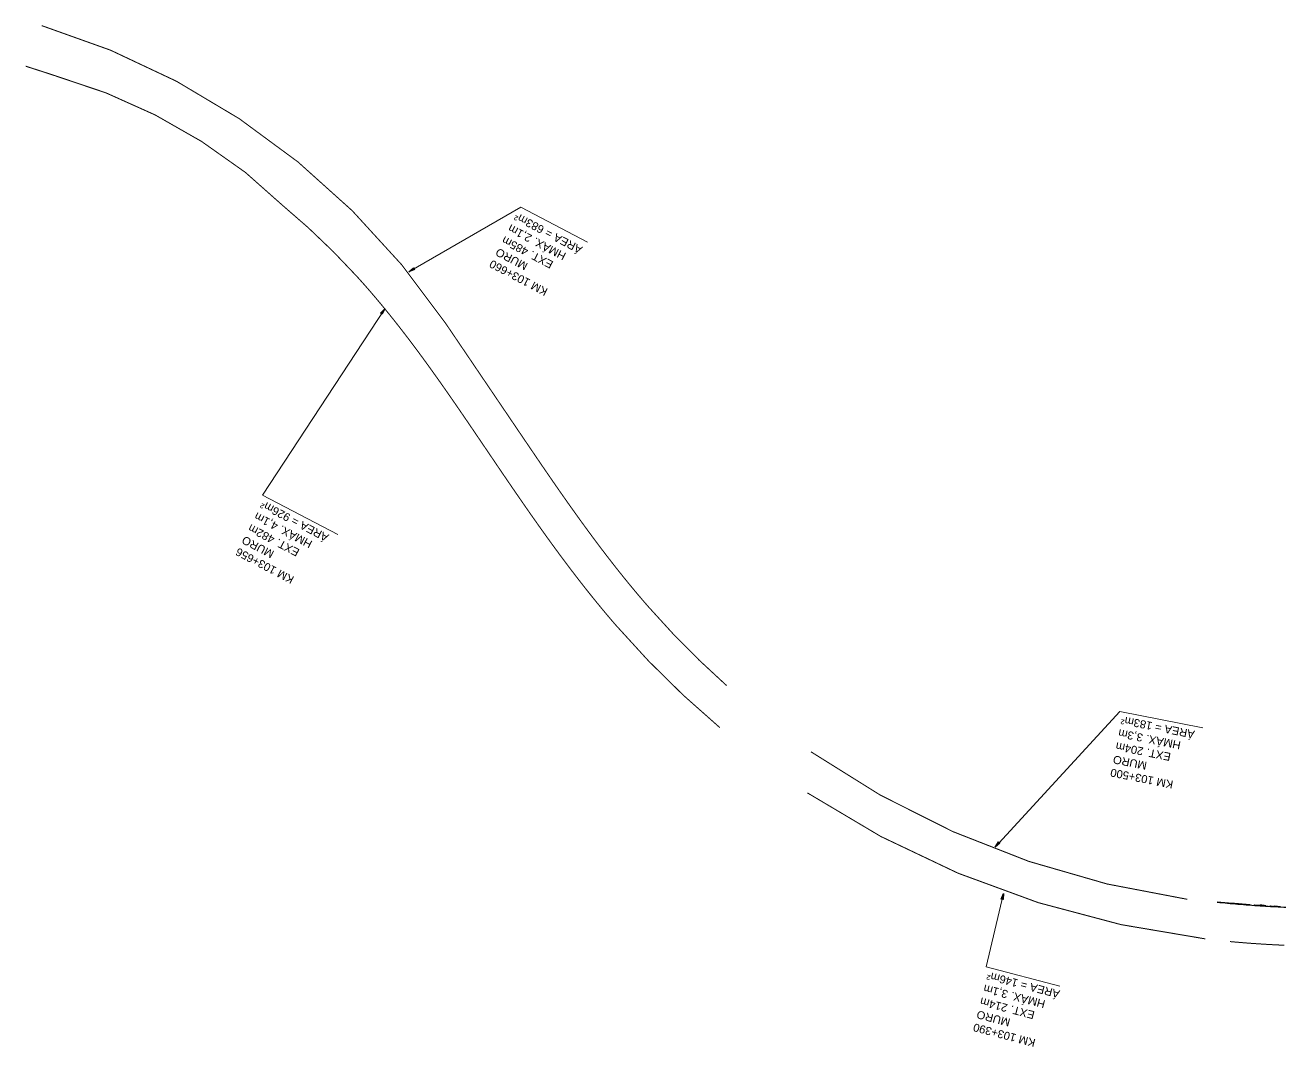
# Model space of a CAD drawing. Header units: metres. Extents: x 288738 to 324331, y 7399322 to 7465117.
# Drawn here: x 288738 to 289365, y 7464606 to 7465117 of the extents above; entities that cross this region are included whole.
import ezdxf

# ---------------------------------------------------------------- set-up
doc = ezdxf.new("R2010")
doc.units = ezdxf.units.M
doc.header["$LTSCALE"] = 10
for name, color, linetype in [('F-HZ-TALUDES-TIC', 7, 'Continuous'), ('U-HZ-TALUDES', 2, 'Continuous'), ('U-PLATAFORMA', 2, 'Continuous')]:
    doc.layers.add(name, color=color, linetype=linetype)
doc.layers.add('U-HZ-MURO', color=210, linetype='Continuous', lineweight=13)
doc.layers.add('U-HZ-TEXTO-MUROS', color=2, linetype='Continuous', lineweight=0)
doc.styles.add('ARIAL', font='arial.ttf')
doc.styles.add('DIM', font='arial.ttf', dxfattribs={"width": 0.8})
doc.dimstyles.new('U-1_2000', dxfattribs={"dimscale": 2, "dimtxt": 1.5, "dimasz": 0.75, "dimexe": 0.75, "dimexo": 0.75, "dimgap": 0.25, "dimtad": 1, "dimzin": 4, "dimtxsty": 'DIM', "dimblk": 'ARCHTICK', "dimcen": 0.7, "dimdle": 0.75, "dimclrd": 256, "dimclre": 256, "dimclrt": 256, "dimaunit": 1, "dimadec": 3, "dimazin": 2, "dimtfac": 1, "dimtofl": 0, "dimtmove": 0, "dimatfit": 3, "dimldrblk": 'CLOSEDBLANK', "dimfxl": 0, "dimtolj": 1, "dimtzin": 0, "dimlwd": -1, "dimlwe": -1, "dimarcsym": 0})

# ---------------------------------------------------------------- blocks, each defined once
blk = doc.blocks.new('_ArchTick')
at = {"color": 0, "linetype": 'ByBlock', "const_width": 0.15}
blk.add_lwpolyline([(-0.5, -0.5), (0.5, 0.5)], dxfattribs=at)

msp = doc.modelspace()

# ---------------------------------------------------------------- linework, layer by layer
at = {"layer": 'F-HZ-TALUDES-TIC', "color": 10, "linetype": 'Continuous', "lineweight": -3, "ltscale": 0.05}
for p, q in [((289342.099, 7464677.891), (289342.088, 7464677.771)), ((289344.588, 7464677.665), (289344.583, 7464677.61)), ((289347.079, 7464677.462), (289347.07, 7464677.352)), ((289349.567, 7464677.218), (289349.565, 7464677.189))]:
    msp.add_line(p, q, dxfattribs=at)
at = {"layer": 'F-HZ-TALUDES-TIC', "color": 90, "linetype": 'Continuous', "lineweight": -3, "ltscale": 0.05}
for p, q in [((289352.555, 7464676.946), (289352.565, 7464677.092)), ((289355.049, 7464676.78), (289355.059, 7464676.921)), ((289357.545, 7464676.625), (289357.553, 7464676.771))]:
    msp.add_line(p, q, dxfattribs=at)
at = {"layer": 'F-HZ-TALUDES-TIC', "color": 1, "linetype": 'Continuous', "lineweight": -3, "ltscale": 0.05}
msp.add_line((289362.537, 7464676.35), (289362.543, 7464676.457), dxfattribs=at)
at = {"layer": 'U-HZ-MURO', "ltscale": 0.05, "const_width": 0.5}
for points in [[(289088.178, 7464786.791, -0.0315883), (289048.969, 7464826.306, -0.0057401), (289042.18, 7464834.254, -0.00533), (289035.041, 7464842.997, -0.00451), (289028.635, 7464851.166, -0.0041), (289021.726, 7464860.295, -0.00328), (289015.683, 7464868.53, -0.00287), (289008.875, 7464878.05, -0.00205), (289003.272, 7464886.05, -0.00164), (288996.325, 7464896.128, -0.00082), (288992.183, 7464902.2, -0.0003897), (288984.313, 7464913.797), (288947.623, 7464967.96, 0.1719691), (288745.887, 7465116.537, 0.1719691)], [(289084.771, 7464765.806, -0.0393888), (289032.718, 7464817.088, -0.0055421), (289025.853, 7464825.187, -0.0051462), (289018.669, 7464834.042, -0.0043545), (289012.235, 7464842.286, -0.0039586), (289005.328, 7464851.446, -0.0031669), (288999.3, 7464859.683, -0.002771), (288992.542, 7464869.151, -0.0019793), (288986.993, 7464877.084, -0.0015834), (288980.146, 7464887.022, -0.0007917), (288976.07, 7464892.999, -0.0003959), (288967.971, 7464904.935), (288967.611, 7464905.466, 0.0004759), (288959.497, 7464917.421, 0.0009518), (288955.438, 7464923.364, 0.0019035), (288948.624, 7464933.221, 0.0023794), (288943.124, 7464941.033, 0.0033311), (288936.427, 7464950.317, 0.003807), (288930.473, 7464958.328, 0.0047588), (288923.648, 7464967.19, 0.0052347), (288917.305, 7464975.094, 0.0061865), (288910.216, 7464983.526, 0.0066624), (288903.457, 7464991.158, 0.0349723), (288866.033, 7465026.924), (288847.646, 7465043.216, 0.09689), (288752.615, 7465091.488, 0.002051), (288737.829, 7465096.275)], [(289318.359, 7464680.022, -0.1160395), (289130.313, 7464753.727)], [(289327.395, 7464660.243, -0.1155367), (289128.517, 7464733.205, -0.1155367)], [(289366.967, 7464657.055, -0.0025831), (289360.771, 7464657.355, -0.0045715), (289350.662, 7464657.99, -0.0049231), (289341.262, 7464658.76, -0.0008429), (289339.702, 7464658.905, -0.0008429)]]:
    msp.add_lwpolyline(points, format="xyb", dxfattribs=at)
at = {"layer": 'U-HZ-TALUDES', "ltscale": 0.05, "elevation": 703.385}
msp.add_lwpolyline([(289341.003, 7464677.997), (289333.389, 7464678.632)], dxfattribs=at)
at = {"layer": 'U-HZ-TALUDES', "color": 2, "linetype": 'Continuous', "lineweight": -3}
for points in [[(289349.78, 7464677.144, 703.331), (289349.302, 7464677.179, 703.327), (289347.822, 7464677.293, 703.315), (289347.448, 7464677.322, 703.312), (289345.865, 7464677.449, 703.299), (289343.91, 7464677.612, 703.282), (289343.716, 7464677.628, 703.28), (289342.921, 7464677.697, 703.274), (289341.956, 7464677.782, 703.266), (289340.991, 7464677.87, 703.258)], [(289349.783, 7464677.187, 703.374), (289349.307, 7464677.255, 703.403), (289347.83, 7464677.398, 703.421), (289347.457, 7464677.437, 703.428), (289345.873, 7464677.542, 703.392), (289343.92, 7464677.729, 703.4), (289343.727, 7464677.747, 703.4), (289342.931, 7464677.809, 703.386), (289341.966, 7464677.904, 703.387), (289341.003, 7464677.997, 703.385)], [(289357.626, 7464676.621, 703.397), (289356.87, 7464676.666, 703.391), (289355.663, 7464676.741, 703.381), (289354.891, 7464676.79, 703.374), (289353.7, 7464676.868, 703.364), (289351.985, 7464676.985, 703.35), (289351.74, 7464677.002, 703.348)], [(289357.634, 7464676.756, 703.306), (289356.884, 7464676.897, 703.236), (289355.684, 7464677.081, 703.153), (289354.908, 7464677.057, 703.196), (289353.709, 7464676.992, 703.281), (289351.996, 7464677.142, 703.245), (289351.746, 7464677.09, 703.289)], [(289361.065, 7464676.426, 703.426), (289360.035, 7464676.482, 703.417), (289359.59, 7464676.507, 703.413)], [(289361.065, 7464676.435, 703.435), (289360.036, 7464676.511, 703.446), (289359.591, 7464676.527, 703.434)], [(289364.769, 7464676.24, 703.456), (289363.522, 7464676.3, 703.446), (289361.767, 7464676.389, 703.432), (289361.556, 7464676.4, 703.43)], [(289364.769, 7464676.241, 703.455), (289363.527, 7464676.39, 703.386), (289361.773, 7464676.51, 703.35), (289361.559, 7464676.467, 703.385)]]:
    msp.add_polyline3d(points, dxfattribs=at)
at = {"layer": 'U-PLATAFORMA', "linetype": 'Continuous', "lineweight": -3}
for centre, radius, start, end in [((289382.534, 7465130.754), 454.786, 263.796434, 265.103628), ((289388.865, 7465204.659), 528.961, 265.103628, 266.317448), ((289391.817, 7465250.519), 574.916, 266.317448, 267.344529), ((289397.503, 7465373.114), 697.642, 267.344529, 268.278237)]:
    msp.add_arc(centre, radius, start, end, dxfattribs=at)

# ---------------------------------------------------------------- texts
at = {"layer": 'U-HZ-TEXTO-MUROS', "color": 2, "linetype": 'Continuous', "lineweight": -3, "char_height": 4, "width": 47.6625, "attachment_point": 9, "style": 'ARIAL'}
for s, insert, rotation in [('{\\C256;KM 103+660\\PMURO \\PEXT.^I485m\\PHMÁX. 2,1m\\PÁREA = 683m²}', (288983.402, 7465023.342, -696), 152.310947), ('{\\C256;KM 103+656\\PMURO \\PEXT.^I482m\\PHMÁX. 4,1m\\PÁREA = 926m²}', (288856.587, 7464879.492, 706), 152.310947), ('{\\C256;KM 103+500\\PMURO \\PEXT.^I204m\\PHMÁX. 3,3m\\PÁREA = 183m²}', (289285.687, 7464771.624), 168.68496), ('{\\C256;KM 103+390\\PMURO \\PEXT.^I214m\\PHMÁX. 3,1m\\PÁREA = 146m²}', (289218.841, 7464643.979, 703), 165.273687)]:
    msp.add_mtext(s, dxfattribs=dict(at, insert=insert, rotation=rotation))

# ---------------------------------------------------------------- leaders
at = {"layer": 'U-HZ-TEXTO-MUROS', "color": 2, "linetype": 'Continuous', "lineweight": -3}
for points in [[(288929.331, 7464993.603), (288985.389, 7465025.913), (289018.639, 7465008.404)], [(288917.305, 7464975.094, 706), (288856.282, 7464881.981, 706), (288893.795, 7464862.296, 706)], [(289222.38, 7464706.117), (289284.694, 7464773.927), (289326.234, 7464765.615)], [(289226.546, 7464682.899, 703), (289217.906, 7464646.33, 703), (289254.77, 7464636.572, 703)]]:
    msp.add_leader(points, dimstyle='U-1_2000', override={"dimscale": 1, "dimasz": 3}, dxfattribs=at)

doc.saveas('drawing.dxf')
